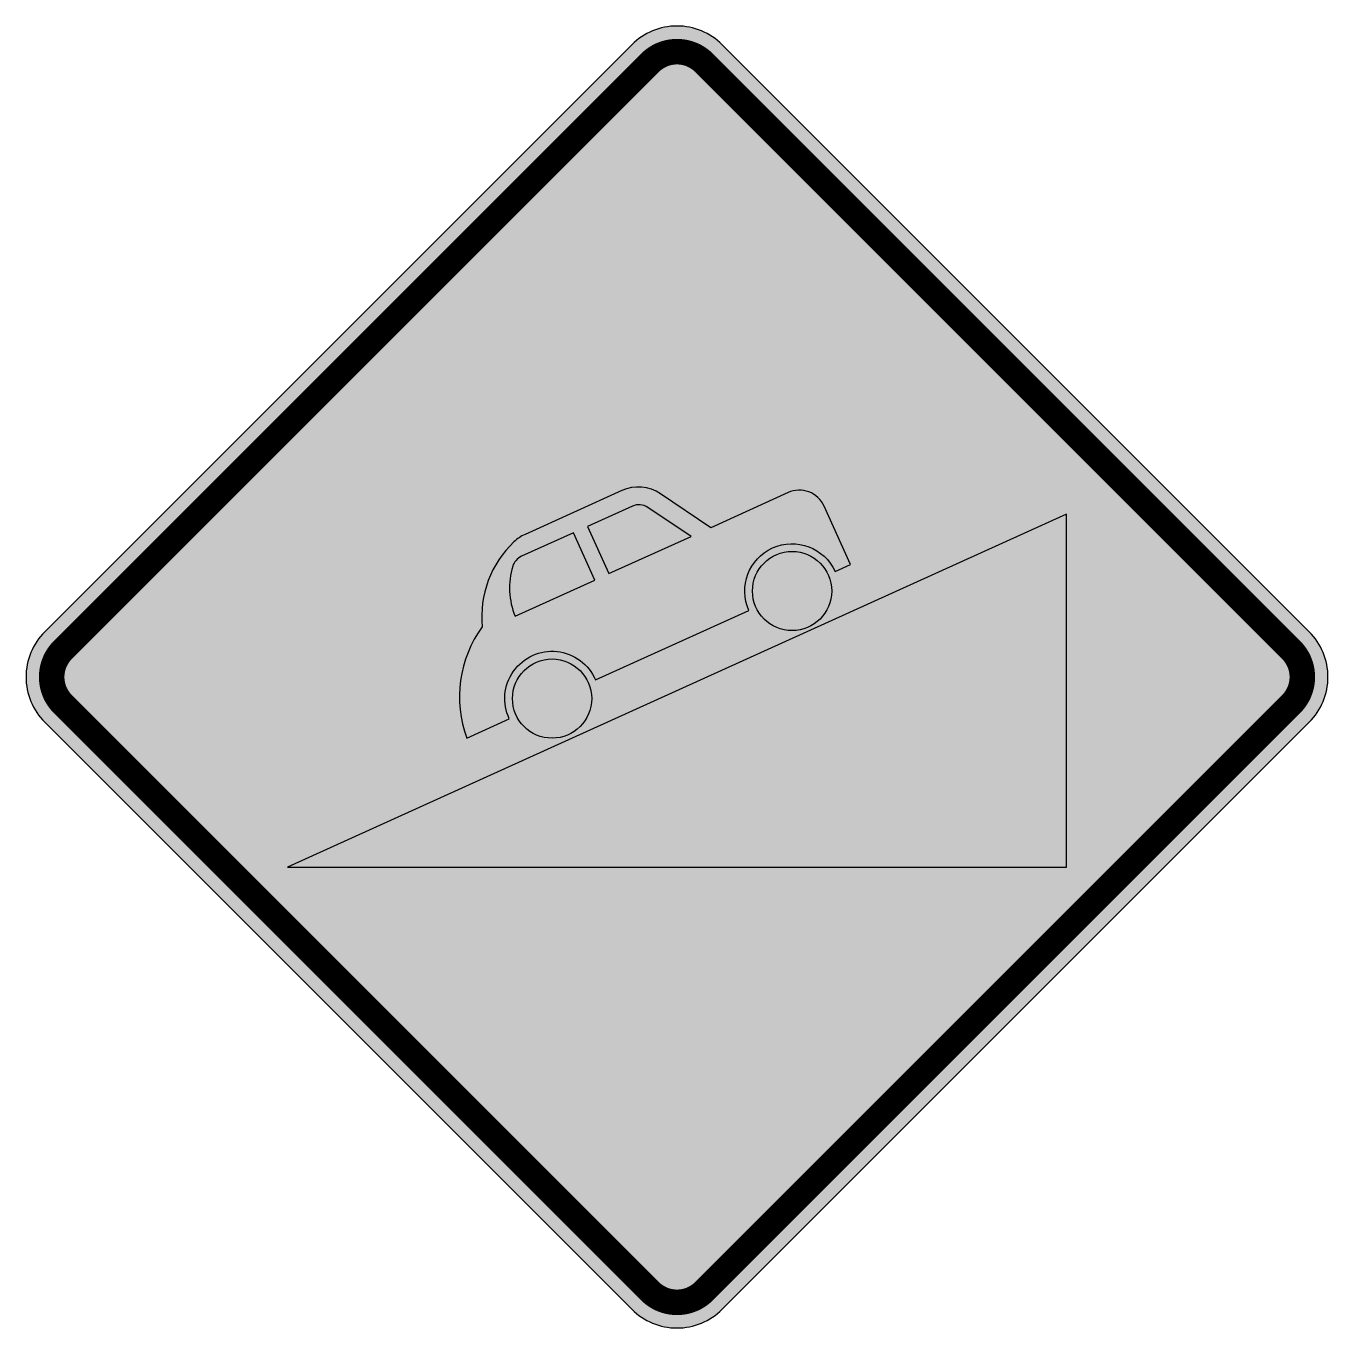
# Model space of a CAD drawing. Header units: millimetres. Extents: x -510 to 510, y -510 to 510.
import ezdxf

# ---------------------------------------------------------------- set-up
doc = ezdxf.new("R2010")
doc.units = ezdxf.units.MM
doc.header["$LTSCALE"] = 10
doc.header["$MEASUREMENT"] = 0
doc.layers.get('0').update_dxf_attribs({"linetype": 'CONTINUOUS'})

msp = doc.modelspace()

# ---------------------------------------------------------------- hatches: boundary and pattern name
h = msp.add_hatch(color=50)
h.dxf.hatch_style = 1
edge = h.paths.add_edge_path()
edge.add_line((35.4, -495), (495, -35.4))
edge.add_arc((459.6, 0), 50, 315, 405)
edge.add_line((495, 35.4), (35.4, 495))
edge.add_arc((0, 459.6), 50, 45, 135)
edge.add_line((-35.4, 495), (-495, 35.4))
edge.add_arc((-459.6, 0), 50, 135, 225)
edge.add_line((-495, -35.4), (-35.4, -495))
edge.add_arc((0, -459.6), 50, 225, 315)
h = msp.add_hatch(color=256)
h.paths.add_polyline_path([(56.3, 52.1, -0.997843), (123.8, 82.6), (135.8, 88.1), (115.1, 133.8, 0.414214), (87, 144.4), (26.4, 116.9), (-12.9, 143.4, 0.259876), (-43.3, 145.9), (-119, 111.6, 0.08429), (-127.7, 105.8, 0.22992), (-152.5, 39.4, 0.24788), (-164.6, -47.9), (-131.3, -32.8, -1.018987), (-63.8, -2.3)])
h.paths.add_polyline_path([(-53.4, 80.9), (-70.1, 117.9), (-34.9, 133.8, -0.259876), (-22.8, 132.8), (11.1, 110)], flags=16)
h.paths.add_polyline_path([(-64.3, 75.9), (-126.7, 47.6, -0.173991), (-128.6, 86.7, -0.215594), (-121.8, 94.5), (-81.1, 112.9)], flags=16)
h.paths.add_polyline_path([(-66.8, -16.9, 1), (-128.8, -16.9, 1)], flags=17)
h.paths.add_polyline_path([(121.1, 67.3, 1), (59.1, 67.3, 1)], flags=17)
h.paths.add_polyline_path([(-305, -148.8), (305, -148.8), (305, 127.4)])

# ---------------------------------------------------------------- linework, layer by layer
at = {"color": 50, "flags": 128}
msp.add_lwpolyline([(35.4, -495), (495, -35.4, 0.414214), (495, 35.4), (35.4, 495, 0.414214), (-35.4, 495), (-495, 35.4, 0.414214), (-495, -35.4), (-35.4, -495, 0.414214)], format="xyb", close=True, dxfattribs=at)
at = {"const_width": 20, "flags": 128}
msp.add_lwpolyline([(21.2, -480.8), (480.8, -21.2, 0.414214), (480.8, 21.2), (21.2, 480.8, 0.414214), (-21.2, 480.8), (-480.8, 21.2, 0.414214), (-480.8, -21.2), (-21.2, -480.8, 0.414214), (21.2, -480.8, 0.414214)], format="xyb", dxfattribs=at)
for points in [[(-119, 111.6, 0.08429), (-127.7, 105.8, 0.22992), (-152.5, 39.4, 0.24788), (-164.6, -47.9), (-131.3, -32.8, -1.018987), (-63.8, -2.3), (56.3, 52.1, -0.997843), (123.8, 82.6), (135.8, 88.1), (115.1, 133.8, 0.414214), (87, 144.4), (26.4, 116.9), (-12.9, 143.4, 0.259876), (-43.3, 145.9)], [(-70.1, 117.9), (-53.4, 80.9), (11.1, 110), (-22.8, 132.8, 0.259876), (-34.9, 133.8)], [(-128.6, 86.7, 0.173991), (-126.7, 47.6), (-64.3, 75.9), (-81.1, 112.9), (-121.8, 94.5, 0.215594)]]:
    msp.add_lwpolyline(points, format="xyb", close=True)
msp.add_lwpolyline([(305, 127.4), (-305, -148.8), (305, -148.8)], close=True)
for centre in [(90.1, 67.3), (-97.8, -16.9)]:
    msp.add_circle(centre, 31)

doc.saveas('drawing.dxf')
